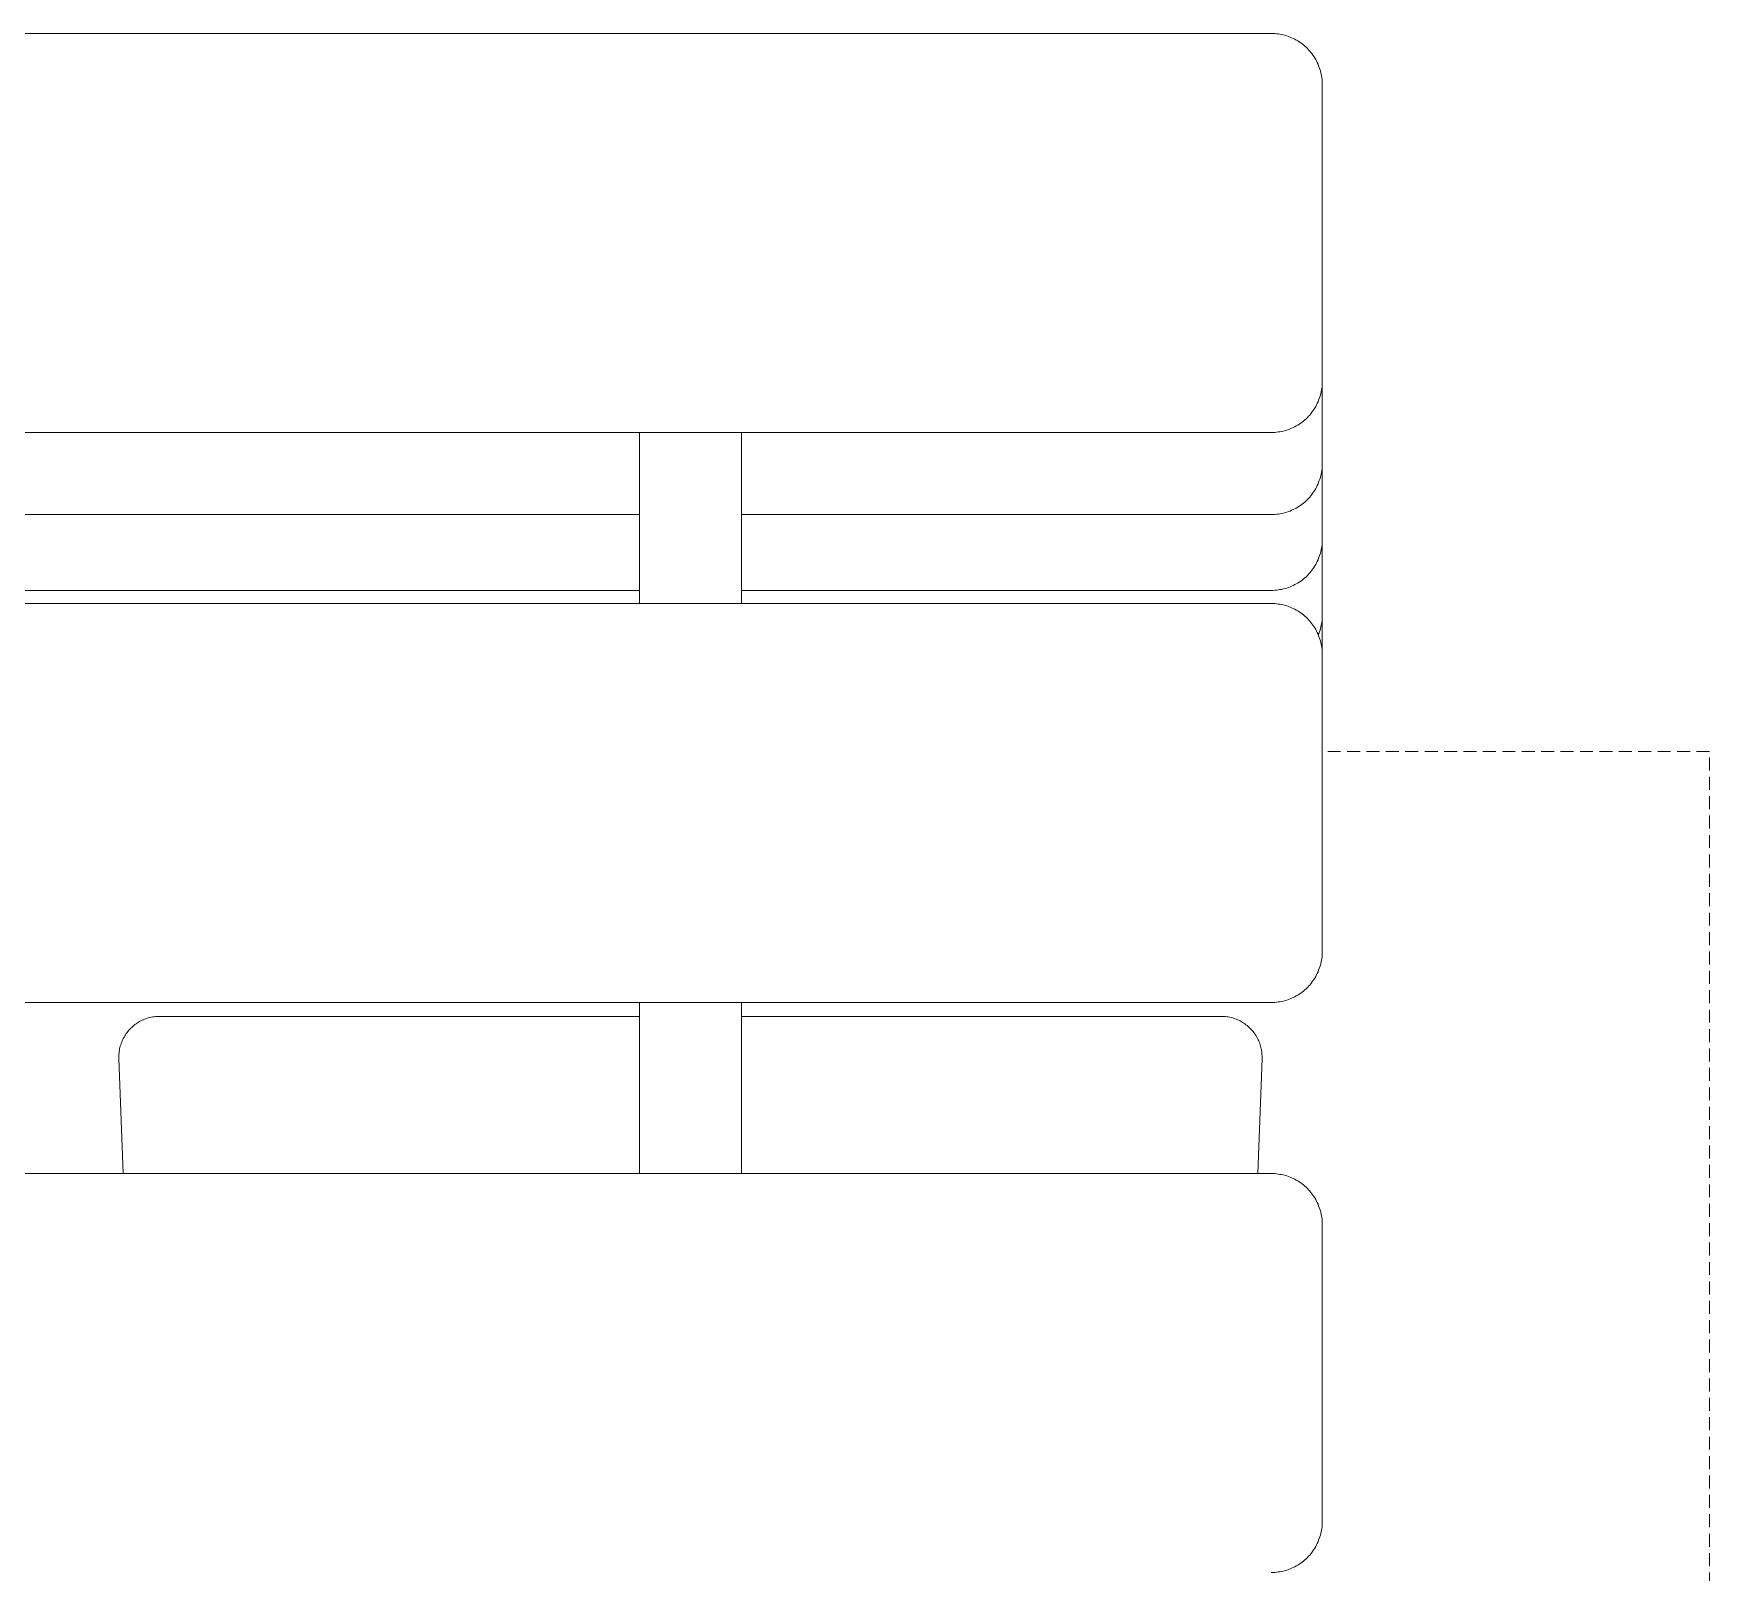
# Model space of a CAD drawing. Header units: millimetres. Extents: x -62 to 2493, y 278 to 1866.
# Drawn here: x 498.3 to 662.8, y 751.6 to 902.6 of the extents above; entities that cross this region are included whole.
import ezdxf

# ---------------------------------------------------------------- set-up
doc = ezdxf.new("R2010")
doc.units = ezdxf.units.MM
doc.linetypes.add('HIDDEN', pattern=[1.905, 1.27, -0.635])
doc.layers.add('ZANO_R', color=7, linetype='Continuous', lineweight=0)
doc.layers.add('ZANO_R_przerywana', color=7, linetype='HIDDEN', lineweight=0)

msp = doc.modelspace()

# ---------------------------------------------------------------- linework, layer by layer
at = {"layer": 'ZANO_R'}
for p, q in [((129.81, 902.64), (619.81, 902.64)), ((619.81, 902.64), (619.98, 902.63)), ((619.98, 902.63), (620.15, 902.63)), ((620.15, 902.63), (620.32, 902.61)), ((620.32, 902.61), (620.49, 902.59)), ((620.49, 902.59), (620.66, 902.57)), ((620.66, 902.57), (620.83, 902.53)), ((620.83, 902.53), (621, 902.5)), ((621, 902.5), (621.16, 902.45)), ((621.16, 902.45), (621.33, 902.4)), ((621.33, 902.4), (621.49, 902.35)), ((621.49, 902.35), (621.65, 902.29)), ((621.65, 902.29), (621.81, 902.22)), ((621.81, 902.22), (621.96, 902.15)), ((621.96, 902.15), (622.11, 902.08)), ((622.11, 902.08), (622.26, 902)), ((622.26, 902), (622.41, 901.91)), ((622.41, 901.91), (622.56, 901.82)), ((622.56, 901.82), (622.7, 901.72)), ((622.7, 901.72), (622.83, 901.62)), ((622.83, 901.62), (622.97, 901.52)), ((622.97, 901.52), (623.1, 901.41)), ((623.1, 901.41), (623.23, 901.29)), ((623.23, 901.29), (623.35, 901.17)), ((623.35, 901.17), (623.47, 901.05)), ((623.47, 901.05), (623.58, 900.92)), ((623.58, 900.92), (623.69, 900.79)), ((623.69, 900.79), (623.8, 900.66)), ((623.8, 900.66), (623.9, 900.52)), ((623.9, 900.52), (623.99, 900.38)), ((623.99, 900.38), (624.09, 900.24)), ((624.09, 900.24), (624.17, 900.09)), ((624.17, 900.09), (624.25, 899.94)), ((624.25, 899.94), (624.33, 899.79)), ((624.33, 899.79), (624.4, 899.63)), ((624.4, 899.63), (624.46, 899.47)), ((624.46, 899.47), (624.52, 899.31)), ((624.52, 899.31), (624.58, 899.15)), ((624.58, 899.15), (624.63, 898.99)), ((624.63, 898.99), (624.67, 898.82)), ((624.67, 898.82), (624.71, 898.66)), ((624.71, 898.66), (624.74, 898.49)), ((624.74, 898.49), (624.77, 898.32)), ((624.77, 898.32), (624.79, 898.15)), ((624.79, 898.15), (624.8, 897.98)), ((624.8, 897.98), (624.81, 897.81)), ((624.81, 897.81), (624.81, 897.64)), ((624.81, 897.64), (624.81, 896.46)), ((624.81, 896.46), (624.81, 868.48)), ((624.81, 868.48), (624.81, 864.15)), ((624.81, 868.48), (624.81, 868.31)), ((624.52, 866.81), (624.46, 866.65)), ((624.58, 866.97), (624.52, 866.81)), ((624.63, 867.13), (624.58, 866.97)), ((624.67, 867.3), (624.63, 867.13)), ((624.71, 867.46), (624.67, 867.3)), ((624.74, 867.63), (624.71, 867.46)), ((624.77, 867.8), (624.74, 867.63)), ((624.79, 867.97), (624.77, 867.8)), ((624.8, 868.14), (624.79, 867.97)), ((624.81, 868.31), (624.8, 868.14)), ((623.58, 865.19), (623.47, 865.07)), ((623.69, 865.32), (623.58, 865.19)), ((623.8, 865.46), (623.69, 865.32)), ((623.9, 865.6), (623.8, 865.46)), ((623.99, 865.74), (623.9, 865.6)), ((624.09, 865.88), (623.99, 865.74)), ((624.17, 866.03), (624.09, 865.88)), ((624.25, 866.18), (624.17, 866.03)), ((624.33, 866.33), (624.25, 866.18)), ((624.4, 866.49), (624.33, 866.33)), ((624.46, 866.65), (624.4, 866.49)), ((619.81, 863.48), (129.81, 863.48)), ((557.81, 846.69), (557.81, 863.48)), ((567.81, 846.69), (567.81, 863.48)), ((619.98, 863.48), (619.81, 863.48)), ((620.15, 863.49), (619.98, 863.48)), ((620.32, 863.51), (620.15, 863.49)), ((620.49, 863.53), (620.32, 863.51)), ((620.66, 863.55), (620.49, 863.53)), ((620.83, 863.58), (620.66, 863.55)), ((621, 863.62), (620.83, 863.58)), ((621.16, 863.67), (621, 863.62)), ((621.33, 863.71), (621.16, 863.67)), ((621.49, 863.77), (621.33, 863.71)), ((621.65, 863.83), (621.49, 863.77)), ((621.81, 863.89), (621.65, 863.83)), ((621.96, 863.97), (621.81, 863.89)), ((622.11, 864.04), (621.96, 863.97)), ((622.26, 864.12), (622.11, 864.04)), ((622.41, 864.21), (622.26, 864.12)), ((622.56, 864.3), (622.41, 864.21)), ((622.7, 864.4), (622.56, 864.3)), ((622.83, 864.5), (622.7, 864.4)), ((622.97, 864.6), (622.83, 864.5)), ((623.1, 864.71), (622.97, 864.6)), ((623.23, 864.83), (623.1, 864.71)), ((623.35, 864.94), (623.23, 864.83)), ((623.47, 865.07), (623.35, 864.94)), ((624.81, 864.15), (624.81, 860.42)), ((624.81, 860.25), (624.8, 860.08)), ((624.81, 860.42), (624.81, 856.7)), ((624.81, 860.42), (624.81, 860.25)), ((624.46, 858.59), (624.4, 858.43)), ((624.52, 858.75), (624.46, 858.59)), ((624.58, 858.91), (624.52, 858.75)), ((624.63, 859.07), (624.58, 858.91)), ((624.67, 859.24), (624.63, 859.07)), ((624.71, 859.4), (624.67, 859.24)), ((624.74, 859.57), (624.71, 859.4)), ((624.77, 859.74), (624.74, 859.57)), ((624.79, 859.91), (624.77, 859.74)), ((624.8, 860.08), (624.79, 859.91)), ((623.35, 856.89), (623.23, 856.77)), ((623.47, 857.01), (623.35, 856.89)), ((623.58, 857.14), (623.47, 857.01)), ((623.69, 857.27), (623.58, 857.14)), ((623.8, 857.4), (623.69, 857.27)), ((623.9, 857.54), (623.8, 857.4)), ((623.99, 857.68), (623.9, 857.54)), ((624.09, 857.82), (623.99, 857.68)), ((624.17, 857.97), (624.09, 857.82)), ((624.25, 858.12), (624.17, 857.97)), ((624.33, 858.27), (624.25, 858.12)), ((624.4, 858.43), (624.33, 858.27)), ((557.81, 855.42), (191.81, 855.42)), ((619.81, 855.42), (567.81, 855.42)), ((619.98, 855.42), (619.81, 855.42)), ((620.15, 855.43), (619.98, 855.42)), ((620.32, 855.45), (620.15, 855.43)), ((620.49, 855.47), (620.32, 855.45)), ((620.66, 855.49), (620.49, 855.47)), ((620.83, 855.53), (620.66, 855.49)), ((621, 855.56), (620.83, 855.53)), ((621.16, 855.61), (621, 855.56)), ((621.33, 855.66), (621.16, 855.61)), ((621.49, 855.71), (621.33, 855.66)), ((621.65, 855.77), (621.49, 855.71)), ((621.81, 855.84), (621.65, 855.77)), ((621.96, 855.91), (621.81, 855.84)), ((622.11, 855.98), (621.96, 855.91)), ((622.26, 856.06), (622.11, 855.98)), ((622.41, 856.15), (622.26, 856.06)), ((622.56, 856.24), (622.41, 856.15)), ((622.7, 856.34), (622.56, 856.24)), ((622.83, 856.44), (622.7, 856.34)), ((622.97, 856.54), (622.83, 856.44)), ((623.1, 856.65), (622.97, 856.54)), ((623.23, 856.77), (623.1, 856.65)), ((624.81, 856.7), (624.81, 852.97)), ((624.71, 851.96), (624.67, 851.79)), ((624.74, 852.13), (624.71, 851.96)), ((624.77, 852.29), (624.74, 852.13)), ((624.79, 852.46), (624.77, 852.29)), ((624.8, 852.63), (624.79, 852.46)), ((624.81, 852.8), (624.8, 852.63)), ((624.81, 852.97), (624.81, 849.25)), ((624.81, 852.97), (624.81, 852.8)), ((624.09, 850.38), (623.99, 850.23)), ((624.17, 850.52), (624.09, 850.38)), ((624.25, 850.67), (624.17, 850.52)), ((624.33, 850.83), (624.25, 850.67)), ((624.4, 850.98), (624.33, 850.83)), ((624.46, 851.14), (624.4, 850.98)), ((624.52, 851.3), (624.46, 851.14)), ((624.58, 851.46), (624.52, 851.3)), ((624.63, 851.63), (624.58, 851.46)), ((624.67, 851.79), (624.63, 851.63)), ((622.41, 848.7), (622.26, 848.62)), ((622.56, 848.79), (622.41, 848.7)), ((622.7, 848.89), (622.56, 848.79)), ((622.83, 848.99), (622.7, 848.89)), ((622.97, 849.1), (622.83, 848.99)), ((623.1, 849.21), (622.97, 849.1)), ((623.23, 849.32), (623.1, 849.21)), ((623.35, 849.44), (623.23, 849.32)), ((623.47, 849.56), (623.35, 849.44)), ((623.58, 849.69), (623.47, 849.56)), ((623.69, 849.82), (623.58, 849.69)), ((623.8, 849.95), (623.69, 849.82)), ((623.9, 850.09), (623.8, 849.95)), ((623.99, 850.23), (623.9, 850.09)), ((624.81, 849.25), (624.81, 845.53)), ((557.81, 847.97), (191.81, 847.97)), ((619.81, 847.97), (567.81, 847.97)), ((619.98, 847.98), (619.81, 847.97)), ((620.15, 847.99), (619.98, 847.98)), ((620.32, 848), (620.15, 847.99)), ((620.49, 848.02), (620.32, 848)), ((620.66, 848.05), (620.49, 848.02)), ((620.83, 848.08), (620.66, 848.05)), ((621, 848.12), (620.83, 848.08)), ((621.16, 848.16), (621, 848.12)), ((621.33, 848.21), (621.16, 848.16)), ((621.49, 848.26), (621.33, 848.21)), ((621.65, 848.32), (621.49, 848.26)), ((621.81, 848.39), (621.65, 848.32)), ((621.96, 848.46), (621.81, 848.39)), ((622.11, 848.54), (621.96, 848.46)), ((622.26, 848.62), (622.11, 848.54)), ((129.81, 846.69), (619.81, 846.69)), ((619.81, 846.69), (619.98, 846.68)), ((619.98, 846.68), (620.15, 846.68)), ((620.15, 846.68), (620.32, 846.66)), ((620.32, 846.66), (620.49, 846.64)), ((620.49, 846.64), (620.66, 846.62)), ((620.66, 846.62), (620.83, 846.58)), ((620.83, 846.58), (621, 846.55)), ((621, 846.55), (621.16, 846.5)), ((621.16, 846.5), (621.33, 846.45)), ((621.33, 846.45), (621.49, 846.4)), ((621.49, 846.4), (621.65, 846.34)), ((621.65, 846.34), (621.81, 846.27)), ((621.81, 846.27), (621.96, 846.2)), ((621.96, 846.2), (622.11, 846.13)), ((622.11, 846.13), (622.26, 846.05)), ((622.26, 846.05), (622.41, 845.96)), ((622.41, 845.96), (622.56, 845.87)), ((622.56, 845.87), (622.7, 845.77)), ((622.7, 845.77), (622.83, 845.67)), ((622.83, 845.67), (622.97, 845.57)), ((622.97, 845.57), (623.1, 845.46)), ((623.1, 845.46), (623.23, 845.34)), ((624.81, 845.36), (624.8, 845.2)), ((624.81, 845.53), (624.81, 841.8)), ((624.81, 845.53), (624.81, 845.36)), ((623.23, 845.34), (623.35, 845.22)), ((623.35, 845.22), (623.47, 845.1)), ((623.47, 845.1), (623.58, 844.97)), ((623.58, 844.97), (623.69, 844.84)), ((623.69, 844.84), (623.8, 844.71)), ((623.8, 844.71), (623.9, 844.57)), ((623.9, 844.57), (623.99, 844.43)), ((623.99, 844.43), (624.09, 844.29)), ((624.09, 844.29), (624.17, 844.14)), ((624.17, 844.14), (624.25, 843.99)), ((624.25, 843.99), (624.33, 843.84)), ((624.33, 843.84), (624.4, 843.68)), ((624.49, 843.76), (624.43, 843.61)), ((624.55, 843.92), (624.49, 843.76)), ((624.6, 844.07), (624.55, 843.92)), ((624.64, 844.23), (624.6, 844.07)), ((624.68, 844.39), (624.64, 844.23)), ((624.72, 844.55), (624.68, 844.39)), ((624.75, 844.71), (624.72, 844.55)), ((624.77, 844.87), (624.75, 844.71)), ((624.79, 845.04), (624.77, 844.87)), ((624.8, 845.2), (624.79, 845.04)), ((624.4, 843.68), (624.46, 843.52)), ((624.46, 843.52), (624.52, 843.36)), ((624.52, 843.36), (624.58, 843.2)), ((624.58, 843.2), (624.63, 843.04)), ((624.63, 843.04), (624.67, 842.87)), ((624.67, 842.87), (624.71, 842.71)), ((624.71, 842.71), (624.74, 842.54)), ((624.74, 842.54), (624.77, 842.37)), ((624.77, 842.37), (624.79, 842.2)), ((624.79, 842.2), (624.8, 842.03)), ((624.8, 842.03), (624.81, 841.86)), ((624.81, 841.86), (624.81, 841.69)), ((624.81, 841.8), (624.81, 841.69)), ((624.81, 841.69), (624.81, 840.51)), ((624.81, 840.51), (624.81, 812.53)), ((624.81, 812.53), (624.81, 812.36)), ((624.52, 810.86), (624.46, 810.7)), ((624.58, 811.02), (624.52, 810.86)), ((624.63, 811.18), (624.58, 811.02)), ((624.67, 811.35), (624.63, 811.18)), ((624.71, 811.51), (624.67, 811.35)), ((624.74, 811.68), (624.71, 811.51)), ((624.77, 811.85), (624.74, 811.68)), ((624.79, 812.02), (624.77, 811.85)), ((624.8, 812.19), (624.79, 812.02)), ((624.81, 812.36), (624.8, 812.19)), ((623.58, 809.24), (623.47, 809.12)), ((623.69, 809.37), (623.58, 809.24)), ((623.8, 809.51), (623.69, 809.37)), ((623.9, 809.65), (623.8, 809.51)), ((623.99, 809.79), (623.9, 809.65)), ((624.09, 809.93), (623.99, 809.79)), ((624.17, 810.08), (624.09, 809.93)), ((624.25, 810.23), (624.17, 810.08)), ((624.33, 810.38), (624.25, 810.23)), ((624.4, 810.54), (624.33, 810.38)), ((624.46, 810.7), (624.4, 810.54)), ((619.98, 807.53), (619.81, 807.53)), ((620.15, 807.54), (619.98, 807.53)), ((620.32, 807.56), (620.15, 807.54)), ((620.49, 807.58), (620.32, 807.56)), ((620.66, 807.6), (620.49, 807.58)), ((620.83, 807.63), (620.66, 807.6)), ((621, 807.67), (620.83, 807.63)), ((621.16, 807.72), (621, 807.67)), ((621.33, 807.76), (621.16, 807.72)), ((621.49, 807.82), (621.33, 807.76)), ((621.65, 807.88), (621.49, 807.82)), ((621.81, 807.94), (621.65, 807.88)), ((621.96, 808.01), (621.81, 807.94)), ((622.11, 808.09), (621.96, 808.01)), ((622.26, 808.17), (622.11, 808.09)), ((622.41, 808.26), (622.26, 808.17)), ((622.56, 808.35), (622.41, 808.26)), ((622.7, 808.45), (622.56, 808.35)), ((622.83, 808.55), (622.7, 808.45)), ((622.97, 808.65), (622.83, 808.55)), ((623.1, 808.76), (622.97, 808.65)), ((623.23, 808.88), (623.1, 808.76)), ((623.35, 808.99), (623.23, 808.88)), ((623.47, 809.12), (623.35, 808.99)), ((619.81, 807.53), (129.81, 807.53)), ((509.25, 805.89), (509.12, 805.84)), ((509.38, 805.94), (509.25, 805.89)), ((509.51, 805.98), (509.38, 805.94)), ((509.64, 806.02), (509.51, 805.98)), ((509.77, 806.05), (509.64, 806.02)), ((509.9, 806.08), (509.77, 806.05)), ((510.04, 806.11), (509.9, 806.08)), ((510.17, 806.13), (510.04, 806.11)), ((510.31, 806.15), (510.17, 806.13)), ((510.44, 806.16), (510.31, 806.15)), ((510.58, 806.17), (510.44, 806.16)), ((510.72, 806.17), (510.58, 806.17)), ((557.81, 806.17), (510.72, 806.17)), ((557.81, 790.74), (557.81, 807.53)), ((567.81, 790.74), (567.81, 807.53)), ((614.91, 806.17), (567.81, 806.17)), ((615.05, 806.17), (614.91, 806.17)), ((615.18, 806.16), (615.05, 806.17)), ((615.32, 806.15), (615.18, 806.16)), ((615.46, 806.13), (615.32, 806.15)), ((615.59, 806.11), (615.46, 806.13)), ((615.73, 806.08), (615.59, 806.11)), ((615.86, 806.05), (615.73, 806.08)), ((615.99, 806.02), (615.86, 806.05)), ((616.12, 805.98), (615.99, 806.02)), ((616.25, 805.94), (616.12, 805.98)), ((616.38, 805.89), (616.25, 805.94)), ((616.51, 805.84), (616.38, 805.89)), ((507.3, 804.25), (507.23, 804.13)), ((507.37, 804.36), (507.3, 804.25)), ((507.45, 804.47), (507.37, 804.36)), ((507.53, 804.59), (507.45, 804.47)), ((507.61, 804.69), (507.53, 804.59)), ((507.7, 804.8), (507.61, 804.69)), ((507.79, 804.9), (507.7, 804.8)), ((507.89, 805), (507.79, 804.9)), ((507.99, 805.09), (507.89, 805)), ((508.09, 805.18), (507.99, 805.09)), ((508.19, 805.27), (508.09, 805.18)), ((508.3, 805.36), (508.19, 805.27)), ((508.41, 805.44), (508.3, 805.36)), ((508.52, 805.51), (508.41, 805.44)), ((508.64, 805.59), (508.52, 805.51)), ((508.76, 805.65), (508.64, 805.59)), ((508.88, 805.72), (508.76, 805.65)), ((509, 805.78), (508.88, 805.72)), ((509.12, 805.84), (509, 805.78)), ((616.63, 805.78), (616.51, 805.84)), ((616.75, 805.72), (616.63, 805.78)), ((616.87, 805.65), (616.75, 805.72)), ((616.99, 805.58), (616.87, 805.65)), ((617.11, 805.51), (616.99, 805.58)), ((617.22, 805.43), (617.11, 805.51)), ((617.33, 805.35), (617.22, 805.43)), ((617.44, 805.27), (617.33, 805.35)), ((617.54, 805.18), (617.44, 805.27)), ((617.64, 805.09), (617.54, 805.18)), ((617.74, 804.99), (617.64, 805.09)), ((617.84, 804.89), (617.74, 804.99)), ((617.93, 804.79), (617.84, 804.89)), ((618.02, 804.69), (617.93, 804.79)), ((618.1, 804.58), (618.02, 804.69)), ((618.18, 804.47), (618.1, 804.58)), ((618.26, 804.35), (618.18, 804.47)), ((618.33, 804.24), (618.26, 804.35)), ((506.75, 802.71), (506.74, 802.58)), ((506.77, 802.85), (506.75, 802.71)), ((506.8, 802.98), (506.77, 802.85)), ((506.83, 803.12), (506.8, 802.98)), ((506.86, 803.25), (506.83, 803.12)), ((506.9, 803.38), (506.86, 803.25)), ((506.95, 803.51), (506.9, 803.38)), ((507, 803.64), (506.95, 803.51)), ((507.05, 803.76), (507, 803.64)), ((507.1, 803.89), (507.05, 803.76)), ((507.16, 804.01), (507.1, 803.89)), ((507.23, 804.13), (507.16, 804.01)), ((618.4, 804.12), (618.33, 804.24)), ((618.47, 804), (618.4, 804.12)), ((618.53, 803.88), (618.47, 804)), ((618.58, 803.75), (618.53, 803.88)), ((618.63, 803.63), (618.58, 803.75)), ((618.68, 803.5), (618.63, 803.63)), ((618.73, 803.37), (618.68, 803.5)), ((618.76, 803.24), (618.73, 803.37)), ((618.8, 803.1), (618.76, 803.24)), ((618.83, 802.97), (618.8, 803.1)), ((618.85, 802.84), (618.83, 802.97)), ((618.87, 802.7), (618.85, 802.84)), ((618.89, 802.56), (618.87, 802.7)), ((506.73, 802.44), (506.72, 802.3)), ((506.72, 802.3), (506.72, 802.17)), ((506.72, 802.09), (506.72, 802.17)), ((506.72, 802.02), (506.72, 802.09)), ((506.72, 802.02), (507.14, 790.74)), ((506.74, 802.58), (506.73, 802.44)), ((618.48, 790.74), (618.91, 802.02)), ((618.9, 802.43), (618.89, 802.56)), ((618.91, 802.29), (618.9, 802.43)), ((618.91, 802.15), (618.91, 802.29)), ((618.91, 802.02), (618.91, 802.15)), ((129.81, 790.74), (619.81, 790.74)), ((619.81, 790.74), (619.98, 790.73)), ((619.98, 790.73), (620.15, 790.73)), ((620.15, 790.73), (620.32, 790.71)), ((620.32, 790.71), (620.49, 790.69)), ((620.49, 790.69), (620.66, 790.66)), ((620.66, 790.66), (620.83, 790.63)), ((620.83, 790.63), (621, 790.6)), ((621, 790.6), (621.16, 790.55)), ((621.16, 790.55), (621.33, 790.5)), ((621.33, 790.5), (621.49, 790.45)), ((621.49, 790.45), (621.65, 790.39)), ((621.65, 790.39), (621.81, 790.32)), ((621.81, 790.32), (621.96, 790.25)), ((621.96, 790.25), (622.11, 790.18)), ((622.11, 790.18), (622.26, 790.1)), ((622.26, 790.1), (622.41, 790.01)), ((622.41, 790.01), (622.56, 789.92)), ((622.56, 789.92), (622.7, 789.82)), ((622.7, 789.82), (622.83, 789.72)), ((622.83, 789.72), (622.97, 789.62)), ((622.97, 789.62), (623.1, 789.51)), ((623.1, 789.51), (623.23, 789.39)), ((623.23, 789.39), (623.35, 789.27)), ((623.35, 789.27), (623.47, 789.15)), ((623.47, 789.15), (623.58, 789.02)), ((623.58, 789.02), (623.69, 788.89)), ((623.69, 788.89), (623.8, 788.76)), ((623.8, 788.76), (623.9, 788.62)), ((623.9, 788.62), (623.99, 788.48)), ((623.99, 788.48), (624.09, 788.34)), ((624.09, 788.34), (624.17, 788.19)), ((624.17, 788.19), (624.25, 788.04)), ((624.25, 788.04), (624.33, 787.89)), ((624.33, 787.89), (624.4, 787.73)), ((624.4, 787.73), (624.46, 787.57)), ((624.46, 787.57), (624.52, 787.41)), ((624.52, 787.41), (624.58, 787.25)), ((624.58, 787.25), (624.63, 787.09)), ((624.63, 787.09), (624.67, 786.92)), ((624.67, 786.92), (624.71, 786.75)), ((624.71, 786.75), (624.74, 786.59)), ((624.74, 786.59), (624.77, 786.42)), ((624.77, 786.42), (624.79, 786.25)), ((624.79, 786.25), (624.8, 786.08)), ((624.8, 786.08), (624.81, 785.91)), ((624.81, 785.91), (624.81, 785.74)), ((624.81, 785.74), (624.81, 784.56)), ((624.81, 784.56), (624.81, 756.58)), ((624.81, 756.58), (624.81, 756.41)), ((624.52, 754.91), (624.46, 754.75)), ((624.58, 755.07), (624.52, 754.91)), ((624.63, 755.23), (624.58, 755.07)), ((624.67, 755.4), (624.63, 755.23)), ((624.71, 755.56), (624.67, 755.4)), ((624.74, 755.73), (624.71, 755.56)), ((624.77, 755.9), (624.74, 755.73)), ((624.79, 756.07), (624.77, 755.9)), ((624.8, 756.24), (624.79, 756.07)), ((624.81, 756.41), (624.8, 756.24)), ((623.58, 753.29), (623.47, 753.17)), ((623.69, 753.42), (623.58, 753.29)), ((623.8, 753.56), (623.69, 753.42)), ((623.9, 753.7), (623.8, 753.56)), ((623.99, 753.84), (623.9, 753.7)), ((624.09, 753.98), (623.99, 753.84)), ((624.17, 754.13), (624.09, 753.98)), ((624.25, 754.28), (624.17, 754.13)), ((624.33, 754.43), (624.25, 754.28)), ((624.4, 754.59), (624.33, 754.43)), ((624.46, 754.75), (624.4, 754.59)), ((620.49, 751.63), (620.32, 751.61)), ((620.66, 751.65), (620.49, 751.63)), ((620.83, 751.68), (620.66, 751.65)), ((621, 751.72), (620.83, 751.68)), ((621.16, 751.77), (621, 751.72)), ((621.33, 751.81), (621.16, 751.77)), ((621.49, 751.87), (621.33, 751.81)), ((621.65, 751.93), (621.49, 751.87)), ((621.81, 751.99), (621.65, 751.93)), ((621.96, 752.06), (621.81, 751.99)), ((622.11, 752.14), (621.96, 752.06)), ((622.26, 752.22), (622.11, 752.14)), ((622.41, 752.31), (622.26, 752.22)), ((622.56, 752.4), (622.41, 752.31)), ((622.7, 752.5), (622.56, 752.4)), ((622.83, 752.6), (622.7, 752.5)), ((622.97, 752.7), (622.83, 752.6)), ((623.1, 752.81), (622.97, 752.7)), ((623.23, 752.93), (623.1, 752.81)), ((623.35, 753.04), (623.23, 752.93)), ((623.47, 753.17), (623.35, 753.04)), ((619.98, 751.58), (619.81, 751.58)), ((620.15, 751.59), (619.98, 751.58)), ((620.32, 751.61), (620.15, 751.59))]:
    msp.add_line(p, q, dxfattribs=at)
at = {"layer": 'ZANO_R_przerywana'}
for p, q in [((662.81, 832.17), (624.81, 832.17)), ((662.81, 432.17), (662.81, 832.17))]:
    msp.add_line(p, q, dxfattribs=at)

doc.saveas('drawing.dxf')
